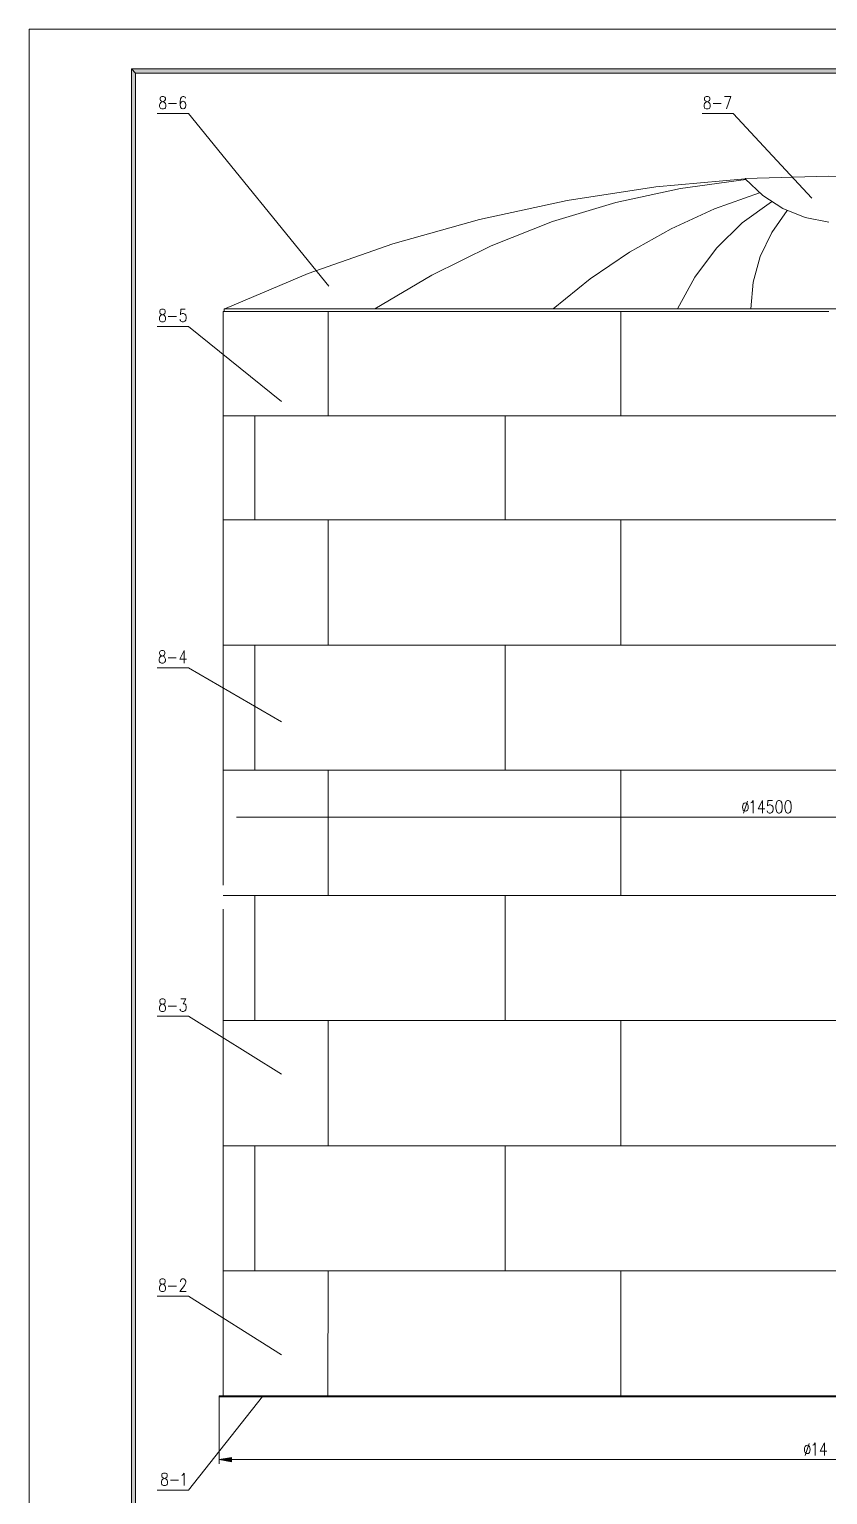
# Model space of a CAD drawing. Header units: millimetres. Extents: x 0 to 829, y 0 to 570.
# Drawn here: x 0 to 183.8, y 232.9 to 570.1 of the extents above; entities that cross this region are included whole.
import ezdxf

# ---------------------------------------------------------------- set-up
doc = ezdxf.new("R2010")
doc.units = ezdxf.units.MM

msp = doc.modelspace()

# ---------------------------------------------------------------- hatches: boundary and pattern name
h = msp.add_hatch(color=0)
h.dxf.hatch_style = 2
h.paths.add_polyline_path([(798.015083, 560.962528), (797.055528, 560.002972), (24.472194, 560.002972), (23.512639, 560.962528)])
h = msp.add_hatch(color=0)
h.dxf.hatch_style = 2
h.paths.add_polyline_path([(23.512639, 560.962528), (24.472194, 560.002972), (24.472194, 10.078861), (23.512639, 9.119306)])
h = msp.add_hatch(color=0)
h.dxf.hatch_style = 2
h.paths.add_polyline_path([(46.563139, 241.465806), (43.684472, 240.986028), (46.563139, 240.50625)])

# ---------------------------------------------------------------- linework, layer by layer
at = {"color": 0, "lineweight": 0}
for points in [[(0, 0), (0, 570.081833), (807.130861, 570.081833), (807.130861, 0)], [(798.015083, 560.962528), (797.055528, 560.002972), (24.472194, 560.002972), (23.512639, 560.962528)], [(23.512639, 560.962528), (24.472194, 560.002972), (24.472194, 10.078861), (23.512639, 9.119306)], [(30.508222, 554.626639), (30.197778, 554.489056), (30.095472, 554.213889), (30.095472, 553.938722), (30.197778, 553.667083), (30.405917, 553.5295), (30.815139, 553.391917), (31.125583, 553.254333), (31.330194, 552.979167), (31.4325, 552.707528), (31.4325, 552.294778), (31.330194, 552.019611), (31.227889, 551.882028), (30.917444, 551.747972), (30.508222, 551.747972), (30.197778, 551.882028), (30.095472, 552.019611), (29.993167, 552.294778), (29.993167, 552.707528), (30.095472, 552.979167), (30.303611, 553.254333), (30.610528, 553.391917), (31.023278, 553.5295), (31.227889, 553.667083), (31.330194, 553.938722), (31.330194, 554.213889), (31.227889, 554.489056), (30.917444, 554.626639)], [(155.821944, 554.626639), (155.515028, 554.489056), (155.409194, 554.213889), (155.409194, 553.938722), (155.515028, 553.667083), (155.719639, 553.5295), (156.128861, 553.391917), (156.439306, 553.254333), (156.643917, 552.979167), (156.746222, 552.707528), (156.746222, 552.294778), (156.643917, 552.019611), (156.541611, 551.882028), (156.234694, 551.747972), (155.821944, 551.747972), (155.515028, 551.882028), (155.409194, 552.019611), (155.306889, 552.294778), (155.306889, 552.707528), (155.409194, 552.979167), (155.617333, 553.254333), (155.92425, 553.391917), (156.337, 553.5295), (156.541611, 553.667083), (156.643917, 553.938722), (156.643917, 554.213889), (156.541611, 554.489056), (156.234694, 554.626639)], [(30.455306, 505.657556), (30.148389, 505.519972), (30.046083, 505.244806), (30.046083, 504.973167), (30.148389, 504.698), (30.353, 504.560417), (30.76575, 504.422833), (31.072667, 504.28525), (31.277278, 504.013611), (31.383111, 503.738444), (31.383111, 503.325694), (31.277278, 503.054056), (31.174972, 502.916472), (30.868056, 502.778889), (30.455306, 502.778889), (30.148389, 502.916472), (30.046083, 503.054056), (29.943778, 503.325694), (29.943778, 503.738444), (30.046083, 504.013611), (30.250694, 504.28525), (30.557611, 504.422833), (30.970361, 504.560417), (31.174972, 504.698), (31.277278, 504.973167), (31.277278, 505.244806), (31.174972, 505.519972), (30.868056, 505.657556)], [(30.405917, 427.115111), (30.095472, 426.977528), (29.993167, 426.702361), (29.993167, 426.430722), (30.095472, 426.155556), (30.303611, 426.017972), (30.712833, 425.880389), (31.023278, 425.742806), (31.227889, 425.471167), (31.330194, 425.196), (31.330194, 424.78325), (31.227889, 424.511611), (31.125583, 424.374028), (30.815139, 424.236444), (30.405917, 424.236444), (30.095472, 424.374028), (29.993167, 424.511611), (29.890861, 424.78325), (29.890861, 425.196), (29.993167, 425.471167), (30.197778, 425.742806), (30.508222, 425.880389), (30.917444, 426.017972), (31.125583, 426.155556), (31.227889, 426.430722), (31.227889, 426.702361), (31.125583, 426.977528), (30.815139, 427.115111)], [(172.469528, 392.6205), (172.162611, 392.482917), (171.954472, 392.073694), (171.852167, 391.385778), (171.852167, 390.976556), (171.954472, 390.288639), (172.162611, 389.879417), (172.469528, 389.741833), (172.674139, 389.741833), (172.984583, 389.879417), (173.189194, 390.288639), (173.2915, 390.976556), (173.2915, 391.385778), (173.189194, 392.073694), (172.984583, 392.482917), (172.674139, 392.6205)], [(174.526222, 392.6205), (174.219306, 392.482917), (174.011167, 392.073694), (173.908861, 391.385778), (173.908861, 390.976556), (174.011167, 390.288639), (174.219306, 389.879417), (174.526222, 389.741833), (174.730833, 389.741833), (175.041278, 389.879417), (175.245889, 390.288639), (175.348194, 390.976556), (175.348194, 391.385778), (175.245889, 392.073694), (175.041278, 392.482917), (174.730833, 392.6205)], [(30.455306, 346.974583), (30.148389, 346.840528), (30.046083, 346.565361), (30.046083, 346.290194), (30.148389, 346.015028), (30.353, 345.877444), (30.76575, 345.743389), (31.072667, 345.605806), (31.277278, 345.330639), (31.383111, 345.055472), (31.383111, 344.64625), (31.277278, 344.371083), (31.174972, 344.2335), (30.868056, 344.095917), (30.455306, 344.095917), (30.148389, 344.2335), (30.046083, 344.371083), (29.943778, 344.64625), (29.943778, 345.055472), (30.046083, 345.330639), (30.250694, 345.605806), (30.557611, 345.743389), (30.970361, 345.877444), (31.174972, 346.015028), (31.277278, 346.290194), (31.277278, 346.565361), (31.174972, 346.840528), (30.868056, 346.974583)], [(30.455306, 282.557361), (30.148389, 282.419778), (30.046083, 282.144611), (30.046083, 281.869444), (30.148389, 281.597806), (30.353, 281.460222), (30.76575, 281.322639), (31.072667, 281.185056), (31.277278, 280.909889), (31.383111, 280.63825), (31.383111, 280.2255), (31.277278, 279.950333), (31.174972, 279.81275), (30.868056, 279.675167), (30.455306, 279.675167), (30.148389, 279.81275), (30.046083, 279.950333), (29.943778, 280.2255), (29.943778, 280.63825), (30.046083, 280.909889), (30.250694, 281.185056), (30.557611, 281.322639), (30.970361, 281.460222), (31.174972, 281.597806), (31.277278, 281.869444), (31.277278, 282.144611), (31.174972, 282.419778), (30.868056, 282.557361)], [(46.563139, 241.465806), (43.684472, 240.986028), (46.563139, 240.50625)], [(30.917444, 237.892167), (30.610528, 237.754583), (30.508222, 237.479417), (30.508222, 237.207778), (30.610528, 236.932611), (30.815139, 236.795028), (31.227889, 236.657444), (31.534806, 236.519861), (31.742944, 236.248222), (31.84525, 235.973056), (31.84525, 235.560306), (31.742944, 235.288667), (31.637111, 235.151083), (31.330194, 235.0135), (30.917444, 235.0135), (30.610528, 235.151083), (30.508222, 235.288667), (30.405917, 235.560306), (30.405917, 235.973056), (30.508222, 236.248222), (30.712833, 236.519861), (31.023278, 236.657444), (31.4325, 236.795028), (31.637111, 236.932611), (31.742944, 237.207778), (31.742944, 237.479417), (31.637111, 237.754583), (31.330194, 237.892167)]]:
    msp.add_lwpolyline(points, close=True, dxfattribs=at)
for points in [[(32.049861, 552.979167), (33.901944, 552.979167)], [(35.958639, 554.213889), (35.856333, 554.489056), (35.545889, 554.626639), (35.341278, 554.626639), (35.030833, 554.489056), (34.826222, 554.076306), (34.723917, 553.391917), (34.723917, 552.707528), (34.826222, 552.157194), (35.030833, 551.882028), (35.341278, 551.747972), (35.443583, 551.747972), (35.7505, 551.882028), (35.958639, 552.157194), (36.060944, 552.569944), (36.060944, 552.707528), (35.958639, 553.11675), (35.7505, 553.391917), (35.443583, 553.5295), (35.341278, 553.5295), (35.030833, 553.391917), (34.826222, 553.11675), (34.723917, 552.707528)], [(157.363583, 552.979167), (159.215667, 552.979167)], [(160.037639, 554.626639), (161.476972, 554.626639), (160.450389, 551.747972)], [(36.660667, 550.689639), (29.464, 550.689639)], [(68.918667, 510.995083), (36.660667, 550.689639)], [(162.027306, 550.689639), (154.830639, 550.689639)], [(180.131861, 531.233944), (162.027306, 550.689639)], [(203.185889, 535.735389), (183.99125, 536.28925), (164.796611, 535.738917)], [(164.796611, 535.650722), (144.212028, 533.826861), (123.782667, 530.722417), (103.586139, 526.3515), (83.700056, 520.73175), (64.202028, 513.880806), (45.169667, 505.830417)], [(164.934194, 535.4955), (149.852944, 533.481139), (134.983361, 530.253222), (120.424222, 525.832917), (106.270778, 520.248444), (92.61475, 513.535083), (79.544333, 505.742222)], [(164.796611, 535.738917), (164.796611, 535.650722)], [(164.796611, 535.650722), (168.807694, 531.847778), (173.453778, 528.85975), (178.572583, 526.785417), (183.99125, 525.702389)], [(168.073917, 532.443972), (157.730472, 528.753917), (147.736278, 524.203083), (138.161889, 518.82675), (129.074333, 512.656667), (120.544167, 505.742222)], [(170.790306, 530.419028), (164.055778, 525.550694), (158.129111, 519.726333), (153.147889, 513.072944), (149.225, 505.742222)], [(174.430972, 528.376444), (170.8785, 523.356417), (168.250306, 517.796639), (166.624, 511.866444), (166.048972, 505.742222)], [(45.212, 505.742222), (45.169667, 505.830417)], [(31.996944, 504.013611), (33.849028, 504.013611)], [(35.905722, 505.657556), (34.879139, 505.657556), (34.773306, 504.422833), (34.879139, 504.560417), (35.186056, 504.698), (35.4965, 504.698), (35.803417, 504.560417), (36.008028, 504.28525), (36.110333, 503.876028), (36.110333, 503.600861), (36.008028, 503.191639), (35.803417, 502.916472), (35.4965, 502.778889), (35.186056, 502.778889), (34.879139, 502.916472), (34.773306, 503.054056), (34.671, 503.325694)], [(44.644028, 505.167194), (183.99125, 505.167194)], [(44.644028, 505.167194), (44.644028, 373.129528)], [(44.838056, 505.742222), (323.158556, 505.742222)], [(44.838056, 505.742222), (44.838056, 505.167194)], [(68.752861, 505.167194), (68.752861, 481.174778)], [(136.154583, 505.167194), (136.154583, 481.174778)], [(36.660667, 501.724083), (29.464, 501.724083)], [(58.028417, 484.47325), (36.660667, 501.724083)], [(323.349056, 481.174778), (44.644028, 481.174778)], [(51.904194, 481.174778), (51.904194, 457.182361)], [(109.523389, 481.174778), (109.519861, 457.182361)], [(323.349056, 457.182361), (44.644028, 457.182361)], [(68.752861, 457.182361), (68.752861, 428.388639)], [(136.154583, 457.182361), (136.154583, 428.388639)], [(323.349056, 428.388639), (44.644028, 428.388639)], [(51.900667, 428.388639), (51.900667, 399.598444)], [(109.519861, 428.388639), (109.519861, 399.598444)], [(31.947556, 425.471167), (33.799639, 425.471167)], [(35.648194, 427.115111), (34.621611, 425.196), (36.16325, 425.196)], [(35.648194, 427.115111), (35.648194, 424.236444)], [(36.660667, 423.181639), (29.464, 423.181639)], [(58.028417, 410.732111), (36.660667, 423.181639)], [(323.349056, 399.598444), (44.644028, 399.598444)], [(68.752861, 399.598444), (68.749333, 370.804722)], [(136.154583, 399.598444), (136.154583, 370.804722)], [(165.272861, 392.482917), (164.345056, 389.741833)], [(166.094833, 392.073694), (166.299444, 392.211278), (166.609889, 392.6205), (166.609889, 389.741833)], [(168.768889, 392.6205), (167.738778, 390.701389), (169.283944, 390.701389)], [(168.768889, 392.6205), (168.768889, 389.741833)], [(171.030194, 392.6205), (170.003611, 392.6205), (169.897778, 391.385778), (170.003611, 391.523361), (170.310528, 391.660944), (170.620972, 391.660944), (170.927889, 391.523361), (171.1325, 391.248194), (171.234806, 390.838972), (171.234806, 390.563806), (171.1325, 390.154583), (170.927889, 389.879417), (170.620972, 389.741833), (170.310528, 389.741833), (170.003611, 389.879417), (169.897778, 390.017), (169.795472, 390.288639)], [(47.716722, 388.782278), (320.279889, 388.782278)], [(323.349056, 370.804722), (44.644028, 370.804722)], [(44.644028, 367.608556), (44.644028, 255.636889)], [(51.900667, 370.804722), (51.900667, 342.014528)], [(109.519861, 370.804722), (109.516333, 342.014528)], [(31.996944, 345.330639), (33.849028, 345.330639)], [(34.879139, 346.974583), (36.008028, 346.974583), (35.390667, 345.877444), (35.701111, 345.877444), (35.905722, 345.743389), (36.008028, 345.605806), (36.110333, 345.193056), (36.110333, 344.917889), (36.008028, 344.508667), (35.803417, 344.2335), (35.4965, 344.095917), (35.186056, 344.095917), (34.879139, 344.2335), (34.773306, 344.371083), (34.671, 344.64625)], [(36.660667, 343.041111), (29.464, 343.041111)], [(58.028417, 329.709639), (36.660667, 343.041111)], [(323.349056, 342.014528), (44.644028, 342.014528)], [(68.749333, 342.014528), (68.749333, 313.220806)], [(136.154583, 342.014528), (136.151056, 313.220806)], [(323.349056, 313.220806), (44.644028, 313.220806)], [(51.897139, 313.220806), (51.897139, 284.430611)], [(109.516333, 313.220806), (109.516333, 284.430611)], [(323.349056, 284.430611), (44.644028, 284.430611)], [(68.749333, 284.430611), (68.745806, 255.636889)], [(136.151056, 284.430611), (136.151056, 255.636889)], [(31.996944, 280.909889), (33.849028, 280.909889)], [(34.773306, 281.869444), (34.773306, 282.007028), (34.879139, 282.282194), (34.981444, 282.419778), (35.186056, 282.557361), (35.598806, 282.557361), (35.803417, 282.419778), (35.905722, 282.282194), (36.008028, 282.007028), (36.008028, 281.731861), (35.905722, 281.460222), (35.701111, 281.047472), (34.671, 279.675167), (36.110333, 279.675167)], [(36.660667, 278.620361), (29.464, 278.620361)], [(58.028417, 265.126611), (36.660667, 278.620361)], [(53.699833, 255.541639), (36.660667, 233.958694)], [(324.308611, 255.636889), (43.684472, 255.636889)], [(43.684472, 255.636889), (43.684472, 255.446389)], [(43.684472, 255.446389), (43.684472, 240.026472)], [(324.308611, 255.446389), (43.684472, 255.446389)], [(179.525083, 244.686667), (178.600806, 241.945583)], [(180.347056, 244.273917), (180.551667, 244.4115), (180.862111, 244.82425), (180.862111, 241.945583)], [(183.021111, 244.82425), (181.991, 242.905139), (183.536167, 242.905139)], [(183.021111, 244.82425), (183.021111, 241.945583)], [(46.563139, 240.986028), (321.429944, 240.986028)], [(32.462611, 236.248222), (34.311167, 236.248222)], [(35.136667, 237.345361), (35.341278, 237.479417), (35.648194, 237.892167), (35.648194, 235.0135)], [(36.660667, 233.958694), (29.464, 233.958694)]]:
    msp.add_lwpolyline(points, dxfattribs=at)
for centre in [(164.808958, 391.114139), (179.061181, 243.314361)]:
    msp.add_ellipse(centre, major_axis=(0, 0.959556), ratio=0.696691, start_param=0, end_param=6.283185, dxfattribs=at)

doc.saveas('drawing.dxf')
